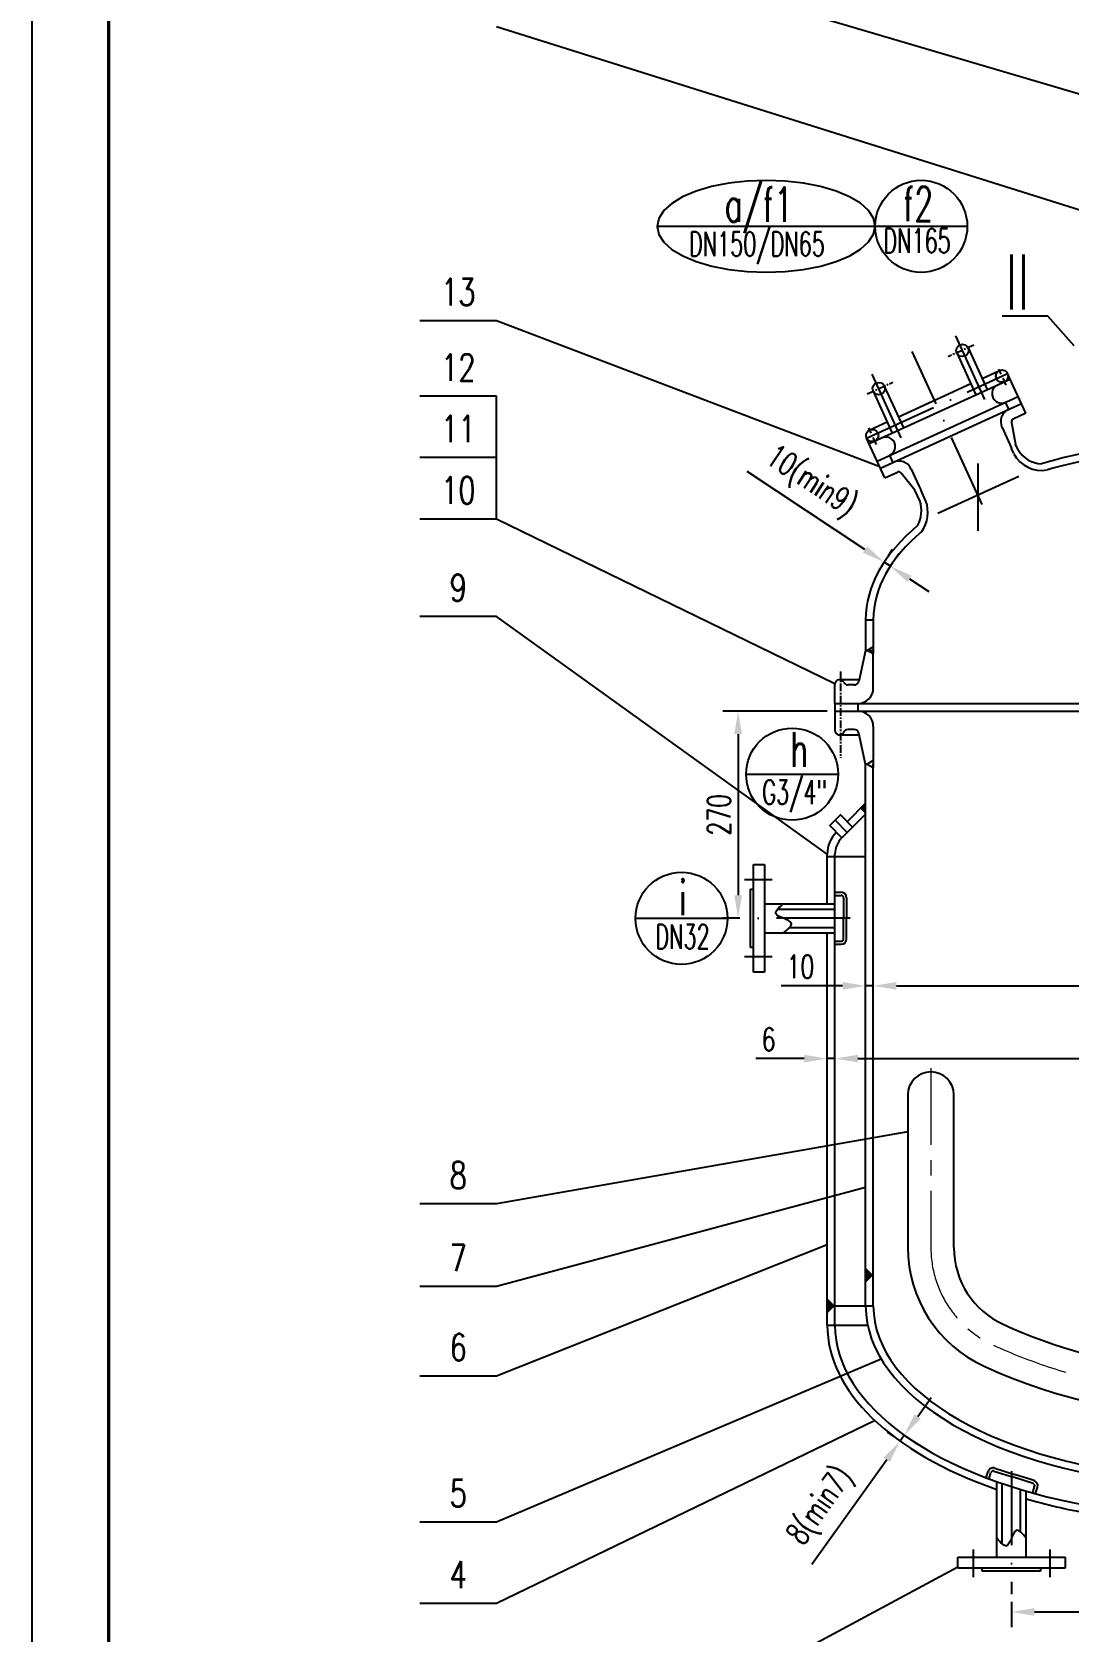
# Model space of a CAD drawing. Extents: x 15743 to 21683, y 5636 to 14046.
# Drawn here: x 15743 to 17093, y 10165 to 12248 of the extents above; entities that cross this region are included whole.
import ezdxf
from ezdxf.enums import TextEntityAlignment as Align

# ---------------------------------------------------------------- set-up
doc = ezdxf.new("R2010")
doc.units = 0
doc.header["$LTSCALE"] = 8
doc.linetypes.add('ACAD_ISO10W100', pattern=[18, 12, -3, 0, -3])
doc.linetypes.add('CENTER', pattern=[2, 1.25, -0.25, 0.25, -0.25])
for name, color, linetype in [('1', 1, 'Continuous'), ('2', 7, 'CENTER'), ('5', 7, 'Continuous'), ('K1', 4, 'Continuous'), ('sb', 1, 'Continuous'), ('sbx', 2, 'ACAD_ISO10W100'), ('sby', 5, 'Continuous'), ('tank', 1, 'Continuous'), ('tankx', 2, 'ACAD_ISO10W100'), ('tanky', 7, 'Continuous')]:
    doc.layers.add(name, color=color, linetype=linetype)
doc.styles.add('hzfs', font='simplex.shx', dxfattribs={"width": 0.7, "bigfont": 'hzfs.shx'})
doc.styles.get("Standard").update_dxf_attribs({"font": 'txt', "width": 0.7, "bigfont": 'hztxt.shx'})
doc.dimstyles.new('PVCAD$0', dxfattribs={"dimscale": 15, "dimtxt": 3, "dimasz": 3, "dimexe": 2, "dimexo": 1, "dimgap": 1, "dimtad": 1, "dimdec": 0, "dimzin": 0, "dimdsep": 46, "dimtxsty": 'hzfs', "dimcen": 2.5, "dimclrd": 4, "dimclre": 4, "dimadec": 0, "dimazin": 0, "dimtfac": 1, "dimtmove": 0, "dimatfit": 0, "dimfxl": 1, "dimarcsym": 0})

# ---------------------------------------------------------------- blocks, each defined once
blk = doc.blocks.new('*D165')
at = {"color": 4, "lineweight": -2}
for p, q in [((17289.4, 10214.2), (17289.4, 10169.6)), ((17019.4, 10202.8), (17019.4, 10169.6)), ((17049.4, 10189.6), (17259.4, 10189.6))]:
    blk.add_line(p, q, dxfattribs=at)
at = {"color": 4}
for points in [[(17049.4, 10194.6), (17049.4, 10184.6), (17019.4, 10189.6)], [(17259.4, 10194.6), (17259.4, 10184.6), (17289.4, 10189.6)]]:
    blk.add_solid(points, dxfattribs=at)
at = {"layer": 'Defpoints', "color": 0}
for p in [(17019.4, 10212.8), (17289.4, 10224.2), (17289.4, 10189.6)]:
    blk.add_point(p, dxfattribs=at)
at = {"color": 0, "insert": (17154.4, 10214.6), "char_height": 30, "attachment_point": 5, "style": 'hzfs'}
blk.add_mtext('\\A1;270', dxfattribs=at)
blk = doc.blocks.new('*D166')
at = {"color": 4, "lineweight": -2}
for p, q in [((16779.4, 11363.3), (16643.2, 11363.3)), ((16663.2, 11333.3), (16663.2, 11123.3)), ((16654, 11093.3), (16643.2, 11093.3))]:
    blk.add_line(p, q, dxfattribs=at)
at = {"color": 4}
for points in [[(16658.2, 11333.3), (16668.2, 11333.3), (16663.2, 11363.3)], [(16658.2, 11123.3), (16668.2, 11123.3), (16663.2, 11093.3)]]:
    blk.add_solid(points, dxfattribs=at)
at = {"layer": 'Defpoints', "color": 0}
for p in [(16789.4, 11363.3), (16663.2, 11093.3), (16664, 11093.3)]:
    blk.add_point(p, dxfattribs=at)
at = {"color": 0, "insert": (16638.2, 11228.3), "char_height": 30, "attachment_point": 5, "rotation": 90, "style": 'hzfs'}
blk.add_mtext('\\A1;270', dxfattribs=at)
blk = doc.blocks.new('*D167')
at = {"color": 4, "lineweight": -2}
for p, q in [((16839.4, 11015.3), (16839.4, 11025.3)), ((17739.4, 11015.3), (17739.4, 11025.3)), ((16869.4, 11005.3), (17709.4, 11005.3))]:
    blk.add_line(p, q, dxfattribs=at)
at = {"color": 4}
for points in [[(16869.4, 11010.3), (16869.4, 11000.3), (16839.4, 11005.3)], [(17709.4, 11010.3), (17709.4, 11000.3), (17739.4, 11005.3)]]:
    blk.add_solid(points, dxfattribs=at)
at = {"layer": 'Defpoints', "color": 0}
for p in [(16839.4, 11005.3), (17739.4, 11005.3), (17739.4, 11005.3)]:
    blk.add_point(p, dxfattribs=at)
at = {"color": 0, "insert": (17161.8, 11030.3), "char_height": 30, "attachment_point": 5, "style": 'hzfs'}
blk.add_mtext('\\A1;%%C900', dxfattribs=at)
blk = doc.blocks.new('*D153')
at = {"color": 4, "lineweight": -2}
for p, q in [((16829.4, 11015.3), (16829.4, 11025.3)), ((16839.4, 11015.3), (16839.4, 11025.3)), ((16799.4, 11005.3), (16719.4, 11005.3)), ((16839.4, 11005.3), (16829.4, 11005.3)), ((16869.4, 11005.3), (16899.4, 11005.3))]:
    blk.add_line(p, q, dxfattribs=at)
at = {"color": 4}
for points in [[(16799.4, 11010.3), (16799.4, 11000.3), (16829.4, 11005.3)], [(16869.4, 11010.3), (16869.4, 11000.3), (16839.4, 11005.3)]]:
    blk.add_solid(points, dxfattribs=at)
at = {"layer": 'Defpoints', "color": 0}
for p in [(16829.4, 11005.3), (16829.4, 11005.3), (16839.4, 11005.3)]:
    blk.add_point(p, dxfattribs=at)
at = {"color": 0, "insert": (16744.4, 11030.3), "char_height": 30, "attachment_point": 5, "style": 'hzfs'}
blk.add_mtext('\\A1;10', dxfattribs=at)
blk = doc.blocks.new('*D161')
at = {"color": 4, "linetype": 'ByBlock', "lineweight": -2}
for p, q in [((16789.4, 10915.4), (16789.4, 10930.5)), ((17789.4, 10915.4), (17789.4, 10930.5)), ((16819.4, 10910.5), (17759.4, 10910.5))]:
    blk.add_line(p, q, dxfattribs=at)
at = {"color": 4, "linetype": 'ByBlock'}
for points in [[(16819.4, 10915.5), (16819.4, 10905.5), (16789.4, 10910.5)], [(17759.4, 10915.5), (17759.4, 10905.5), (17789.4, 10910.5)]]:
    blk.add_solid(points, dxfattribs=at)
at = {"layer": 'Defpoints', "color": 0, "linetype": 'ByBlock'}
for p in [(16789.4, 10905.4), (17789.4, 10910.5), (17789.4, 10905.4)]:
    blk.add_point(p, dxfattribs=at)
at = {"color": 0, "linetype": 'ByBlock', "insert": (17163.2, 10935.5), "char_height": 30, "attachment_point": 5, "style": 'hzfs'}
blk.add_mtext('\\A1;%%C1000', dxfattribs=at)
blk = doc.blocks.new('*D162')
at = {"color": 4, "linetype": 'ByBlock', "lineweight": -2}
for p, q in [((16779.4, 10920.5), (16779.4, 10930.5)), ((16789.4, 10920.5), (16789.4, 10930.5)), ((16749.4, 10910.5), (16686.4, 10910.5)), ((16789.4, 10910.5), (16779.4, 10910.5)), ((16819.4, 10910.5), (16849.4, 10910.5))]:
    blk.add_line(p, q, dxfattribs=at)
at = {"color": 4, "linetype": 'ByBlock'}
for points in [[(16749.4, 10915.5), (16749.4, 10905.5), (16779.4, 10910.5)], [(16819.4, 10915.5), (16819.4, 10905.5), (16789.4, 10910.5)]]:
    blk.add_solid(points, dxfattribs=at)
at = {"layer": 'Defpoints', "color": 0, "linetype": 'ByBlock'}
for p in [(16779.4, 10910.5), (16779.4, 10910.5), (16789.4, 10910.5)]:
    blk.add_point(p, dxfattribs=at)
at = {"color": 0, "linetype": 'ByBlock', "insert": (16702.9, 10935.5), "char_height": 30, "attachment_point": 5, "style": 'hzfs'}
blk.add_mtext('\\A1;6', dxfattribs=at)
blk = doc.blocks.new('*D163')
at = {"color": 4, "linetype": 'ByBlock', "lineweight": -2}
for p, q in [((16828.5, 11574), (16674.9, 11675.3)), ((16859, 11565.8), (16864.5, 11574.1)), ((16867.1, 11560.4), (16872.6, 11568.8)), ((16861.6, 11552.1), (16853.5, 11557.4)), ((16886.6, 11535.6), (16911.6, 11519))]:
    blk.add_line(p, q, dxfattribs=at)
at = {"color": 4, "linetype": 'ByBlock'}
for points in [[(16831.2, 11578.1), (16825.7, 11569.8), (16853.5, 11557.4)], [(16889.4, 11539.7), (16883.9, 11531.4), (16861.6, 11552.1)]]:
    blk.add_solid(points, dxfattribs=at)
at = {"layer": 'Defpoints', "color": 0, "linetype": 'ByBlock'}
for p in [(16853.5, 11557.4), (16853.5, 11557.4), (16861.6, 11552.1)]:
    blk.add_point(p, dxfattribs=at)
at = {"color": 0, "linetype": 'ByBlock', "insert": (16757.3, 11660.3), "char_height": 30, "attachment_point": 5, "rotation": 326.5703, "style": 'hzfs'}
blk.add_mtext('\\A1;10(min9)', dxfattribs=at)
blk = doc.blocks.new('*D164')
at = {"color": 4, "linetype": 'ByBlock', "lineweight": -2}
for p, q in [((16897.2, 10444.4), (16914.6, 10468.8)), ((16866.1, 10418.1), (16858, 10423.9)), ((16879.7, 10420), (16874.2, 10412.3)), ((16887.9, 10414.2), (16896, 10408.4)), ((16856.8, 10387.9), (16759.1, 10251.2))]:
    blk.add_line(p, q, dxfattribs=at)
at = {"color": 4, "linetype": 'ByBlock'}
for points in [[(16893.1, 10447.3), (16901.2, 10441.5), (16879.7, 10420)], [(16852.7, 10390.8), (16860.9, 10385), (16874.2, 10412.3)]]:
    blk.add_solid(points, dxfattribs=at)
at = {"layer": 'Defpoints', "color": 0, "linetype": 'ByBlock'}
for p in [(16879.7, 10420), (16874.2, 10412.3), (16874.2, 10412.3)]:
    blk.add_point(p, dxfattribs=at)
at = {"color": 0, "linetype": 'ByBlock', "insert": (16772.5, 10326.4), "char_height": 30, "attachment_point": 5, "rotation": 54.4567, "style": 'hzfs'}
blk.add_mtext('\\A1;8(min7)', dxfattribs=at)

msp = doc.modelspace()

# ---------------------------------------------------------------- linework, layer by layer
for p, q in [((15742.9, 14046.3), (15742.9, 5636.3)), ((16805.4, 11205.2), (16789.6, 11221.2))]:
    msp.add_line(p, q)
at = {"layer": '1'}
for p, q in [((16962.8, 11836.7), (16987.7, 11782.1)), ((16948.3, 11830), (16973.2, 11775.4)), ((16834.1, 11711.8), (17017.7, 11795.9)), ((16981.1, 11796.7), (17003.8, 11807.1)), ((17038.1, 11751.3), (17014.4, 11803.1)), ((16839.1, 11780.1), (16864.1, 11725.6)), ((16844.5, 11689.1), (17028.1, 11773.1)), ((16844.5, 11689.1), (17028.1, 11773.1)), ((16853.7, 11786.8), (16878.6, 11732.2)), ((16872, 11746.8), (16966.5, 11790)), ((16848.6, 11680), (17032.3, 11764)), ((17015.9, 11756.5), (17011.8, 11765.6)), ((17038.1, 11751.3), (17021.8, 11743.8)), ((16834.7, 11729.7), (16857.4, 11740.1)), ((17007.1, 11732.7), (17017.1, 11710.8)), ((17019.6, 11739.2), (17024.7, 11711)), ((16854.4, 11667.3), (16830.7, 11719.1)), ((17017.1, 11710.8), (17019.5, 11705.5)), ((17028.1, 11703.5), (17024.7, 11711)), ((16865, 11687.5), (16860.8, 11696.6)), ((17022.6, 11698.7), (17019.5, 11705.5)), ((16854.4, 11667.3), (16870.8, 11674.8)), ((16893.7, 11651.1), (16875.8, 11673.4)), ((16888.8, 11678.6), (16898.9, 11656.7)), ((17028.9, 11669), (16923.5, 11620.8)), ((16900.5, 11636.2), (16893.7, 11651.1)), ((16898.9, 11656.7), (16901.3, 11651.4)), ((16907.9, 11636.8), (16901.3, 11651.4)), ((16829.4, 11442.3), (16820.4, 11402)), ((16831.4, 11442.3), (16829.4, 11442.3)), ((16831.4, 11442.3), (16839.4, 11446.9)), ((16839.4, 11437.7), (16831.4, 11442.3)), ((16839.4, 11446.9), (16839.4, 11437.7)), ((16839.4, 11393.3), (16839.4, 11437.7)), ((16789.4, 11373.3), (16789.4, 11398.3)), ((16795.4, 11404.3), (16820.9, 11404.3)), ((16814.6, 11397.3), (16806.3, 11397.3)), ((16789.4, 11373.3), (16819.4, 11373.3)), ((16789.4, 11373.3), (16789.4, 11363.3)), ((16789.4, 11363.3), (16819.4, 11363.3)), ((16789.4, 11363.3), (16789.4, 11338.3)), ((16819.4, 11373.3), (16819.4, 11363.3)), ((16819.4, 11373.3), (17256.9, 11373.3)), ((16819.4, 11363.3), (17256.9, 11363.3)), ((16814.6, 11339.3), (16806.3, 11339.3)), ((16829.4, 11294.3), (16820.4, 11334.6)), ((16839.4, 11343.3), (16839.4, 11298.9)), ((16795.4, 11332.3), (16820.9, 11332.3)), ((16831.4, 11294.3), (16829.4, 11294.3)), ((16839.4, 11298.9), (16831.4, 11294.3)), ((16831.4, 11294.3), (16839.4, 11289.7)), ((16839.4, 11298.9), (16839.4, 11289.7)), ((16829.4, 11173.3), (16779.4, 11173.3)), ((16884.4, 10863.2), (16884.4, 10664.4)), ((16944.4, 10706.7), (16944.4, 10863.2)), ((16944.4, 10664.4), (16944.4, 10706.7))]:
    msp.add_line(p, q, dxfattribs=at)
at = {"layer": '1', "linetype": 'ByBlock'}
for p, q in [((16789.4, 11127.2), (16797.6, 11127.2)), ((16789.4, 11123.2), (16797.6, 11123.2)), ((16800.6, 11120.2), (16800.6, 11093.3)), ((16804.6, 11120.2), (16804.6, 11093.3)), ((16800.6, 11066.5), (16800.6, 11093.3)), ((16804.6, 11066.5), (16804.6, 11093.3)), ((16789.4, 11063.5), (16797.6, 11063.5)), ((16789.4, 11059.5), (16797.6, 11059.5)), ((16997.7, 10377), (17023.3, 10368.8)), ((16986.4, 10364.6), (16988.9, 10372.5)), ((16990.2, 10363.4), (16992.7, 10371.3)), ((16996.5, 10373.2), (17022.1, 10365)), ((17047.7, 10356.8), (17022.1, 10365)), ((17048.9, 10360.7), (17023.3, 10368.8)), ((17047.1, 10345.2), (17049.6, 10353.1)), ((17050.9, 10344), (17053.4, 10351.9))]:
    msp.add_line(p, q, dxfattribs=at)
at = {"layer": '1'}
for centre in [(16955.5, 11833.3), (17007.1, 11799.8), (16846.4, 11783.4), (16838, 11722.4)]:
    msp.add_circle(centre, 8, dxfattribs=at)
for centre, radius, start, end in [((17006.6, 11777), 12.5, 114.5758, 294.5865), ((17023.4, 11740.2), 18, 114.5812, 204.5812), ((17023.4, 11740.2), 4, 114.5812, 194.5812), ((16855.6, 11707.9), 12.5, 294.5704, 114.5812), ((16872.5, 11671.1), 18, 24.5812, 114.5812), ((17058.4, 11717.3), 40.4, 207.4834, 281.0426), ((17059.2, 11721.5), 35.9, 209.9447, 268.7608), ((16872.5, 11671.1), 4, 34.5812, 114.5812), ((16858.1, 11624.8), 44, 333.8148, 15.017), ((16866.3, 11622.4), 44.1, 325.2721, 19.2046), ((16795.4, 11398.3), 6, 24.6243, 180), ((16806.3, 11403.3), 6, 204.6243, 270), ((16814.6, 11403.3), 6, 270, 347.4712), ((16819.4, 11393.3), 20, 270, 0), ((16819.4, 11343.3), 20, 0, 90), ((16795.4, 11338.3), 6, 180, 335.3757), ((16806.3, 11333.3), 6, 90, 155.3757), ((16814.6, 11333.3), 6, 12.5288, 90), ((16914.4, 10863.2), 30, 0, 180), ((17054.4, 10664.4), 170, 180, 245.4222), ((17054.4, 10664.4), 110, 180, 245.4222), ((17289.4, 11178.2), 675, 245.4222, 264.4394), ((17289.4, 11178.2), 735, 245.4222, 294.5778)]:
    msp.add_arc(centre, radius, start, end, dxfattribs=at)
at = {"layer": '1', "linetype": 'ByBlock'}
for centre, radius, start, end in [((16797.6, 11120.2), 7, 0, 90), ((16797.6, 11120.2), 3, 0, 90), ((16797.6, 11066.5), 3, 270, 0), ((16797.6, 11066.5), 7, 270, 0), ((16995.6, 10370.4), 7, 72.2572, 162.2572), ((16995.6, 10370.4), 3, 72.2572, 162.2572), ((17046.8, 10354), 3, 342.2572, 72.2572), ((17046.8, 10354), 7, 342.2572, 72.2572)]:
    msp.add_arc(centre, radius, start, end, dxfattribs=at)
at = {"layer": '2'}
for p, q in [((16970.5, 11840.2), (16937, 11824.9)), ((16831.4, 11776.6), (16864.9, 11791.9)), ((17012.6, 11787.9), (17003, 11808.9)), ((16843.4, 11710.7), (16833.4, 11732.5)), ((16796.5, 11415.1), (16796.5, 11302.6))]:
    msp.add_line(p, q, dxfattribs=at)
at = {"layer": '5'}
for p, q in [((16557.8, 11994.9), (16841.8, 11994.9)), ((16841.8, 11994.9), (16961.8, 11994.9)), ((17067, 11877.7), (17007.5, 11877.7)), ((17101.2, 11839.2), (17067, 11877.7)), ((16673.6, 11281.1), (16793.6, 11281.1)), ((16529.4, 11093.3), (16649.4, 11093.3))]:
    msp.add_line(p, q, dxfattribs=at)
msp.add_lwpolyline([(16841.8, 11995.1), (16839.6, 12005.5), (16833.2, 12015.5), (16822.7, 12025), (16808.5, 12033.5), (16791, 12040.8), (16770.7, 12046.8), (16748.3, 12051.2), (16724.4, 12053.9), (16699.7, 12054.7), (16675.1, 12053.8), (16651.1, 12051.1), (16628.7, 12046.7), (16608.4, 12040.7), (16590.9, 12033.3), (16576.7, 12024.7), (16566.3, 12015.3), (16559.9, 12005.2), (16557.7, 11994.8), (16559.9, 11984.4), (16566.3, 11974.4), (16576.8, 11964.9), (16591, 11956.4), (16608.5, 11949), (16628.8, 11943.1), (16651.3, 11938.7), (16675.2, 11936), (16699.8, 11935.1), (16724.5, 11936.1), (16748.4, 11938.8), (16770.8, 11943.2), (16791.1, 11949.2), (16808.6, 11956.6), (16822.8, 11965.2), (16833.3, 11974.6), (16839.7, 11984.7), (16841.8, 11995.1)], dxfattribs=at)
for centre in [(16901.8, 11994.9), (16733.6, 11281.1), (16589.4, 11093.3)]:
    msp.add_circle(centre, 60, dxfattribs=at)
at = {"layer": 'K1', "const_width": 4}
msp.add_lwpolyline([(15842.9, 5736.3), (15842.9, 13796.3), (21582.9, 13796.3), (21582.9, 5736.3)], close=True, dxfattribs=at)
at = {"layer": 'sb'}
for p, q in [((16829.4, 11243.3), (16805.3, 11219.2)), ((16829.4, 11229.2), (16798.2, 11198)), ((16791.5, 11205.4), (16791.1, 11205)), ((16779.4, 11112.3), (16779.4, 11176.8)), ((16789.4, 10563.3), (16789.4, 11176.8)), ((16779.4, 10563.3), (16779.4, 11074.3)), ((16779.4, 10588.3), (16829.4, 10588.3))]:
    msp.add_line(p, q, dxfattribs=at)
msp.add_lwpolyline([(16782.7, 11214.4), (16796.6, 11228), (16812.3, 11212), (16798.4, 11198.3)], close=True, dxfattribs=at)
for radius in [40, 30]:
    msp.add_arc((16819.4, 11176.8), radius, 135, 180, dxfattribs=at)
for major_axis, ratio, start_param, end_param in [((510, 0), 0.509804, 3.141593, 4.109934), ((500, 0), 0.5, 3.141593, 4.365472), ((510, 0), 0.509804, 4.197823, 4.372552)]:
    msp.add_ellipse((17289.4, 10563.3), major_axis=major_axis, ratio=ratio, start_param=start_param, end_param=end_param, dxfattribs=at)
at = {"layer": 'sbx'}
for p, q in [((16829.4, 10588.3), (16839.4, 10588.3)), ((16779.4, 10563.3), (16832, 10563.3))]:
    msp.add_line(p, q, dxfattribs=at)
at = {"layer": 'sby'}
for points in [[(16829.4, 11229.2), (16829.4, 11243.3), (16822.3, 11236.3)], [(16789.4, 10588.3), (16779.4, 10598.3), (16779.4, 10578.3)]]:
    msp.add_solid(points, dxfattribs=at)
at = {"layer": 'tank'}
for p, q in [((16829.4, 11482.3), (16829.4, 11442.3)), ((16839.4, 11482.3), (16839.4, 11442.3)), ((16829.4, 11442.3), (16839.4, 11442.3)), ((16829.4, 10588.3), (16829.4, 11294.3)), ((16839.4, 10588.3), (16839.4, 11294.3)), ((16683.4, 11023.3), (16683.4, 11163.3)), ((16683.4, 11163.3), (16697.4, 11163.3)), ((16697.4, 11163.3), (16697.4, 11023.3)), ((16679.4, 11055.3), (16679.4, 11131.3)), ((16679.4, 11131.3), (16683.4, 11131.3)), ((16697.4, 11112.3), (16789.4, 11112.3)), ((16714.6, 11105.3), (16789.4, 11105.3)), ((16697.4, 11074.3), (16789.4, 11074.3)), ((16730.2, 11081.3), (16789.4, 11081.3)), ((16683.4, 11055.3), (16679.4, 11055.3)), ((16697.4, 11023.3), (16683.4, 11023.3)), ((16839.4, 10628.3), (16829.4, 10628.3)), ((16829.4, 10588.3), (16829.4, 10613.3)), ((16839.4, 10588.3), (16839.4, 10613.3)), ((17000.4, 10260.8), (17000.4, 10359.3)), ((17007.4, 10278), (17007.4, 10356.9)), ((17031.4, 10293.5), (17031.4, 10349.2)), ((17038.4, 10260.8), (17038.4, 10347.1)), ((16949.4, 10246.8), (16949.4, 10260.8)), ((16949.4, 10260.8), (17089.4, 10260.8)), ((17089.4, 10260.8), (17089.4, 10246.8)), ((17089.4, 10246.8), (16949.4, 10246.8)), ((16981.4, 10242.8), (16981.4, 10246.8)), ((17057.4, 10242.8), (16981.4, 10242.8)), ((17057.4, 10246.8), (17057.4, 10242.8))]:
    msp.add_line(p, q, dxfattribs=at)
for centre, major_axis, ratio, start_param, end_param in [((17289.4, 11482.3), (-460, 0), 0.51087, 4.86983, 5.238411), ((17289.4, 11482.3), (-450, 0), 0.5, 4.872094, 5.231426), ((17289.4, 11482.3), (-460, 0), 0.51087, 5.731947, 6.283185), ((17289.4, 11482.3), (-450, 0), 0.5, 5.747051, 6.283185), ((17289.4, 10588.3), (460, 0), 0.51087, 3.141593, 4.579346), ((17289.4, 10588.3), (450, 0), 0.5, 3.141593, 4.577434)]:
    msp.add_ellipse(centre, major_axis=major_axis, ratio=ratio, start_param=start_param, end_param=end_param, dxfattribs=at)
at = {"layer": 'tankx'}
for p, q in [((16984.7, 11769.4), (16946.9, 11852.2)), ((16981.4, 11632.6), (16890.2, 11831.8)), ((16830.7, 11719.1), (17014.4, 11803.1)), ((16875.6, 11719.5), (16837.8, 11802.3)), ((16975.8, 11686), (16975.8, 11598.3)), ((16829.4, 11482.3), (16839.4, 11482.3)), ((16707.4, 11143.3), (16671.4, 11143.3)), ((16809.4, 11093.3), (16649.4, 11093.3)), ((16707.4, 11043.3), (16671.4, 11043.3)), ((17019.4, 10372.8), (17019.4, 10212.8)), ((16969.4, 10270.8), (16969.4, 10234.8)), ((17069.4, 10270.8), (17069.4, 10234.8))]:
    msp.add_line(p, q, dxfattribs=at)
at = {"layer": 'tankx', "linetype": 'CENTER', "lineweight": 13, "ltscale": 10}
msp.add_line((16914.4, 10898.2), (16914.4, 10664.4), dxfattribs=at)
for centre, radius, start, end in [((17054.4, 10664.4), 140, 180, 245.4222), ((17289.4, 11178.2), 705, 245.4222, 294.5778)]:
    msp.add_arc(centre, radius, start, end, dxfattribs=at)
at = {"layer": 'tanky', "linetype": 'ByBlock'}
for p, q in [((17140.6, 12157.2), (16348.5, 12391.3)), ((17234.9, 11976.2), (16348.5, 12254.8)), ((16348.5, 11871.8), (16248.5, 11871.8)), ((16847.8, 11681.7), (16348.5, 11871.8)), ((16348.5, 11773.5), (16248.5, 11773.5)), ((16348.5, 11613.5), (16348.5, 11773.5)), ((16348.5, 11693.5), (16248.5, 11693.5)), ((16348.5, 11613.5), (16248.5, 11613.5)), ((16789.4, 11398.9), (16348.5, 11613.5)), ((16348.5, 11486.7), (16248.5, 11486.7)), ((16779.4, 11176.8), (16348.5, 11486.7)), ((16884.4, 10815.3), (16348.5, 10721.1)), ((16829.4, 10742.7), (16348.5, 10613.5)), ((16348.5, 10721.1), (16248.5, 10721.1)), ((16779.4, 10667.8), (16348.5, 10497)), ((16348.5, 10613.5), (16248.5, 10613.5)), ((16849.8, 10519), (16348.5, 10306.7)), ((16348.5, 10497), (16248.5, 10497)), ((16841.6, 10438.9), (16348.5, 10200.7)), ((16348.5, 10306.7), (16248.5, 10306.7)), ((16949.4, 10248.1), (16348.5, 9924.9)), ((16348.5, 10200.7), (16248.5, 10200.7))]:
    msp.add_line(p, q, dxfattribs=at)
at = {"layer": 'tanky'}
for points in [[(16722.4, 11074.3), (16732.4, 11087), (16712.4, 11099.7), (16722.4, 11112.3)], [(17038.4, 10285.8), (17025.7, 10295.8), (17013.1, 10275.8), (17000.4, 10285.8)]]:
    msp.add_spline(points, degree=3, dxfattribs=at)
msp.add_solid([(16839.4, 10628.3), (16829.4, 10638.3), (16829.4, 10618.3)], dxfattribs=at)

# ---------------------------------------------------------------- texts
at = {"layer": '5', "style": 'hzfs', "width": 0.63}
for s, height, p in [('a/f1', 45, (16645.8, 12000.9)), ('f2', 45, (16878.4, 12001.5)), ('DN150/DN65', 31.5, (16599.3, 11956.2)), ('DN165', 31.5, (16852.7, 11960.4))]:
    msp.add_text(s, height=height, dxfattribs=at).set_placement(p)
at = {"layer": '5', "width": 0.63}
for s, height, p in [('II', 72, (17011.9, 11886.4)), ('h', 45, (16731.3, 11290.7)), ('G3/4"', 31.5, (16694.8, 11242)), ('i', 45, (16586.1, 11097.4)), ('DN32', 31.5, (16555.5, 11053.7))]:
    msp.add_text(s, height=height, dxfattribs=at).set_placement(p)
at = {"layer": 'tanky', "linetype": 'ByBlock', "style": 'hzfs', "width": 0.75}
for s, p in [('13', (16298.5, 11891.8)), ('12', (16298.5, 11793.5)), ('11', (16298.5, 11713.5)), ('10', (16298.5, 11633.5)), ('9', (16298.5, 11506.7)), ('8', (16298.5, 10741.1)), ('7', (16298.5, 10633.5)), ('6', (16298.5, 10517)), ('5', (16298.5, 10326.7)), ('4', (16298.5, 10220.7))]:
    msp.add_text(s, height=35, dxfattribs=at).set_placement(p, align=Align.CENTER)

# ---------------------------------------------------------------- dimensions: what is measured, and where the dimension line sits
at = {"linetype": 'ByBlock'}
for p1, p2, text, picture, middle in [((16861.6, 11552.1), (16853.5, 11557.4), '<>(min9)', '*D163', (16757.3, 11660.3)), ((16879.7, 10420), (16874.2, 10412.3), '8(min7)', '*D164', (16772.5, 10326.4))]:
    dim = msp.add_aligned_dim(p1=p1, p2=p2, distance=0, text=text, dimstyle='PVCAD$0', override={"dimscale": 10, "dimtolj": 1, "dimtzin": 0}, dxfattribs=at)
    dim.commit()
    dim.dimension.update_dxf_attribs({"geometry": picture, "text_midpoint": middle})
dim = msp.add_linear_dim(base=(16663.2, 11093.3), p1=(16789.4, 11363.3), p2=(16664, 11093.3), angle=90, dimstyle='PVCAD$0', override={"dimscale": 10, "dimtolj": 1, "dimtzin": 0})
dim.commit()
dim.dimension.update_dxf_attribs({"geometry": '*D166', "text_midpoint": (16638.2, 11228.3)})
for base, p1, p2, picture, middle in [((16829.4, 11005.3), (16839.4, 11005.3), (16829.4, 11005.3), '*D153', (16744.4, 11030.3)), ((17289.4, 10189.6), (17019.4, 10212.8), (17289.4, 10224.2), '*D165', (17154.4, 10214.6))]:
    dim = msp.add_linear_dim(base=base, p1=p1, p2=p2, dimstyle='PVCAD$0', override={"dimscale": 10, "dimtolj": 1, "dimtzin": 0})
    dim.commit()
    dim.dimension.update_dxf_attribs({"geometry": picture, "text_midpoint": middle})
dim = msp.add_linear_dim(base=(17739.4, 11005.3), p1=(16839.4, 11005.3), p2=(17739.4, 11005.3), text='%%C<>', dimstyle='PVCAD$0', override={"dimscale": 10, "dimtolj": 1, "dimtzin": 0})
dim.commit()
dim.dimension.update_dxf_attribs({"geometry": '*D167', "text_midpoint": (17161.8, 11005.3), "dimtype": 160})
dim = msp.add_linear_dim(base=(16779.4, 10910.5), p1=(16789.4, 10910.5), p2=(16779.4, 10910.5), text='6', dimstyle='PVCAD$0', override={"dimscale": 10, "dimtolj": 1, "dimtzin": 0}, dxfattribs=at)
dim.commit()
dim.dimension.update_dxf_attribs({"geometry": '*D162', "text_midpoint": (16702.9, 10935.5)})
dim = msp.add_linear_dim(base=(17789.4, 10910.5), p1=(16789.4, 10905.4), p2=(17789.4, 10905.4), text='%%C<>', dimstyle='PVCAD$0', override={"dimscale": 10, "dimtolj": 1, "dimtzin": 0}, dxfattribs=at)
dim.commit()
dim.dimension.update_dxf_attribs({"geometry": '*D161', "text_midpoint": (17163.2, 10910.5), "dimtype": 160})

doc.saveas('drawing.dxf')
